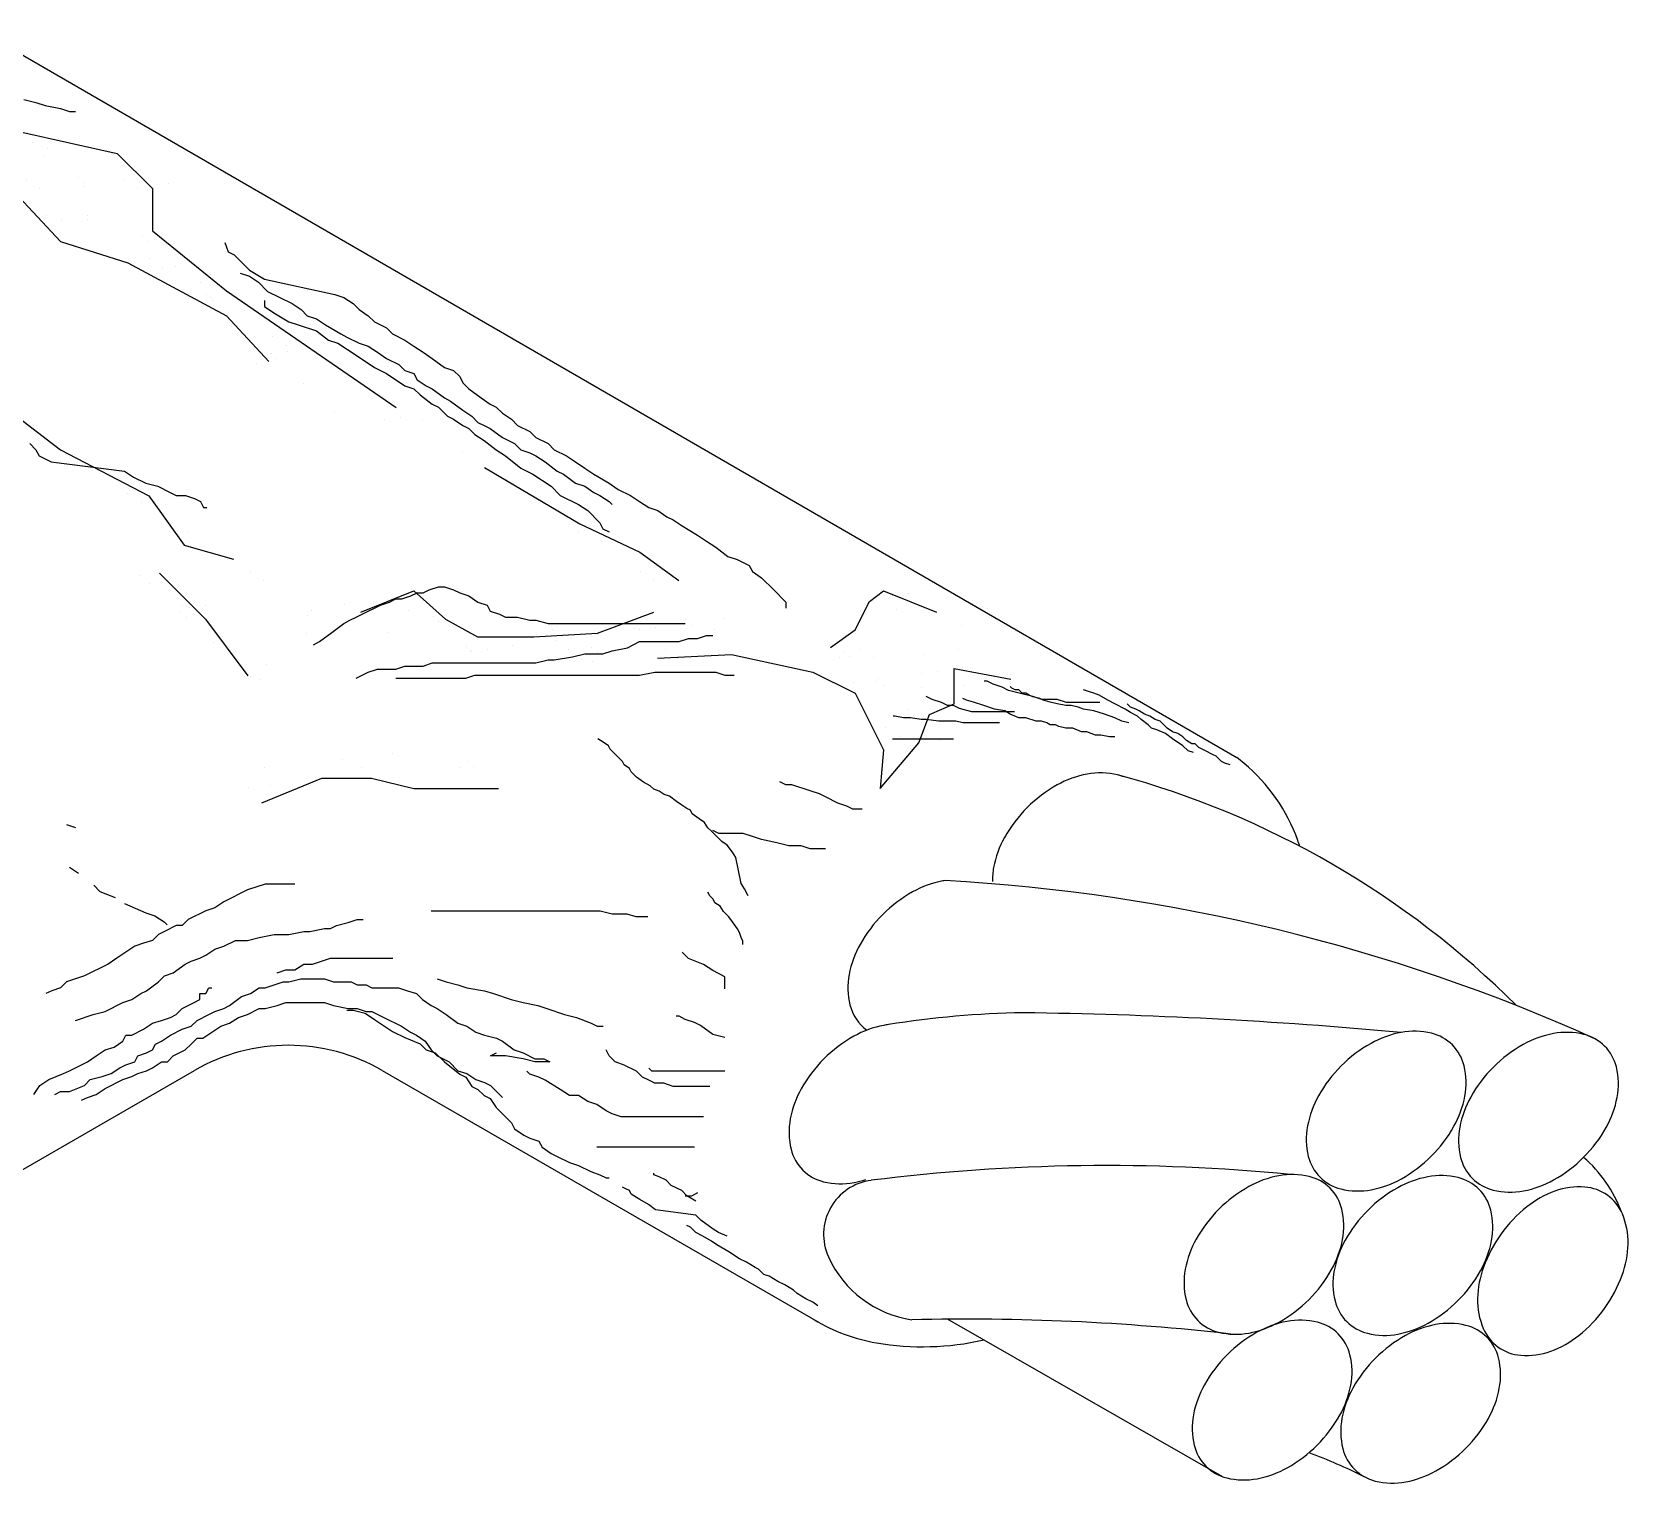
# Model space of a CAD drawing. Extents: x -1836 to 8857, y -4220 to 3051.
# Drawn here: x 7546 to 7607.2, y 2292.6 to 2348.2 of the extents above; entities that cross this region are included whole.
import ezdxf

# ---------------------------------------------------------------- set-up
doc = ezdxf.new("R2010")
doc.units = 0
doc.header["$MEASUREMENT"] = 0
doc.layers.get('0').update_dxf_attribs({"linetype": 'CONTINUOUS'})
doc.layers.add('15', color=1, linetype='CONTINUOUS')

# ---------------------------------------------------------------- blocks, each defined once
blk = doc.blocks.new('*X56')
at = {"color": 0}
for p, q in [((4168.775, -661.019), (4168.775, -661.019)), ((4163.139, -661.42), (4163.139, -661.42)), ((4164.899, -661.1), (4164.899, -661.1)), ((4165.411, -661.256), (4165.411, -661.256)), ((4166.253, -661.414), (4166.253, -661.414)), ((4163.56, -661.688), (4163.56, -661.688)), ((4171.18, -662.576), (4171.18, -662.576)), ((4162.762, -662.774), (4162.762, -662.774)), ((4168.193, -662.65), (4168.193, -662.65)), ((4168.488, -662.931), (4168.488, -662.931)), ((4169.846, -662.752), (4169.846, -662.752)), ((4170.367, -662.683), (4170.367, -662.683)), ((4170.733, -663.097), (4170.733, -663.097)), ((4170.824, -662.897), (4170.824, -662.897)), ((4171.307, -662.644), (4171.307, -662.644)), ((4173.351, -663.064), (4173.351, -663.064)), ((4162.857, -663.216), (4162.857, -663.216)), ((4168.032, -663.195), (4168.032, -663.195)), ((4161.771, -663.815), (4161.771, -663.815)), ((4162.291, -663.746), (4162.291, -663.746)), ((4163.104, -663.639), (4163.104, -663.639)), ((4163.758, -663.686), (4163.758, -663.686)), ((4167.818, -663.775), (4167.818, -663.775)), ((4169.444, -664.087), (4169.444, -664.087)), ((4170.175, -663.912), (4170.175, -663.912)), ((4171.82, -663.809), (4171.82, -663.809)), ((4172.002, -664.099), (4172.002, -664.099)), ((4172.004, -663.978), (4172.004, -663.978)), ((4173.289, -663.907), (4173.289, -663.907)), ((4174.703, -664.002), (4174.703, -664.002)), ((4167.482, -664.187), (4167.482, -664.187)), ((4170.596, -664.181), (4170.596, -664.181)), ((4173.71, -664.175), (4173.71, -664.175)), ((4162.92, -665.143), (4162.92, -665.143)), ((4170.796, -665.024), (4170.796, -665.024)), ((4172.102, -665.044), (4172.102, -665.044)), ((4162.772, -665.165), (4162.772, -665.165)), ((4171.289, -665.151), (4171.289, -665.151)), ((4172.114, -665.148), (4172.114, -665.148)), ((4164.026, -666.107), (4164.026, -666.107)), ((4164.188, -666.144), (4164.188, -666.144)), ((4173.869, -665.687), (4173.869, -665.687)), ((4174.054, -665.856), (4174.054, -665.856)), ((4162.693, -666.283), (4162.693, -666.283)), ((4162.801, -666.442), (4162.801, -666.442)), ((4162.986, -666.611), (4162.986, -666.611)), ((4163.213, -666.214), (4163.213, -666.214)), ((4174.096, -666.411), (4174.096, -666.411)), ((4174.924, -666.653), (4174.924, -666.653)), ((4165.176, -666.696), (4165.176, -666.696)), ((4165.6, -667.036), (4165.6, -667.036)), ((4174.518, -666.679), (4174.518, -666.679)), ((4175.715, -667.157), (4175.715, -667.157)), ((4176.035, -666.93), (4176.035, -666.93)), ((4163.856, -667.408), (4163.856, -667.408)), ((4175.919, -667.566), (4175.919, -667.566)), ((4176.036, -667.647), (4176.036, -667.647)), ((4164.251, -668.071), (4164.251, -668.071)), ((4176.103, -667.734), (4176.103, -667.734)), ((4164.135, -668.682), (4164.135, -668.682)), ((4164.851, -668.32), (4164.851, -668.32)), ((4164.948, -668.575), (4164.948, -668.575)), ((4165.035, -668.489), (4165.035, -668.489)), ((4163.046, -668.996), (4163.046, -668.996)), ((4163.615, -668.75), (4163.615, -668.75)), ((4165.562, -668.932), (4165.562, -668.932)), ((4165.983, -669.201), (4165.983, -669.201)), ((4178.018, -668.909), (4178.018, -668.909)), ((4178.44, -669.178), (4178.44, -669.178)), ((4177.969, -669.444), (4177.969, -669.444)), ((4177.996, -669.446), (4177.996, -669.446)), ((4178.153, -669.613), (4178.153, -669.613)), ((4178.516, -669.378), (4178.516, -669.378)), ((4164.314, -669.998), (4164.314, -669.998)), ((4164.387, -670.173), (4164.387, -670.173)), ((4167.501, -670.168), (4167.501, -670.168)), ((4177.51, -669.749), (4177.51, -669.749)), ((4179.023, -670.41), (4179.023, -670.41)), ((4165.057, -671.15), (4165.057, -671.15)), ((4165.726, -670.89), (4165.726, -670.89)), ((4165.87, -671.043), (4165.87, -671.043)), ((4163.677, -671.71), (4163.677, -671.71)), ((4166.369, -671.436), (4166.369, -671.436)), ((4166.791, -671.705), (4166.791, -671.705)), ((4169.483, -671.43), (4169.483, -671.43)), ((4169.905, -671.699), (4169.905, -671.699)), ((4180.018, -671.322), (4180.018, -671.322)), ((4181.609, -671.56), (4181.609, -671.56)), ((4182.13, -671.491), (4182.13, -671.491)), ((4182.832, -671.59), (4182.832, -671.59)), ((4164.377, -671.925), (4164.377, -671.925)), ((4164.949, -672.042), (4164.949, -672.042)), ((4167.078, -671.827), (4167.078, -671.827)), ((4165.195, -672.677), (4165.195, -672.677)), ((4171.423, -672.666), (4171.423, -672.666)), ((4184.1, -672.592), (4184.1, -672.592)), ((4165.789, -672.817), (4165.789, -672.817)), ((4165.944, -672.954), (4165.944, -672.954)), ((4166.128, -673.123), (4166.128, -673.123)), ((4165.459, -673.686), (4165.459, -673.686)), ((4165.979, -673.617), (4165.979, -673.617)), ((4166.792, -673.51), (4166.792, -673.51)), ((4167.141, -673.754), (4167.141, -673.754)), ((4185.512, -673.484), (4185.512, -673.484)), ((4185.744, -673.605), (4185.744, -673.605)), ((4166.998, -673.92), (4166.998, -673.92)), ((4167.177, -673.94), (4167.177, -673.94)), ((4173.405, -673.929), (4173.405, -673.929)), ((4173.827, -674.197), (4173.827, -674.197)), ((4185.862, -673.906), (4185.862, -673.906)), ((4186.283, -674.175), (4186.283, -674.175)), ((4175.345, -675.165), (4175.345, -675.165)), ((4187.801, -675.142), (4187.801, -675.142)), ((4173.792, -676.552), (4173.792, -676.552)), ((4174.104, -676.799), (4174.104, -676.799)), ((4177.327, -676.427), (4177.327, -676.427)), ((4177.749, -676.696), (4177.749, -676.696)), ((4189.783, -676.405), (4189.783, -676.405)), ((4190.205, -676.673), (4190.205, -676.673)), ((4183.02, -677.371), (4183.02, -677.371)), ((4197.834, -677.191), (4197.834, -677.191)), ((4198.355, -677.123), (4198.355, -677.123)), ((4175.099, -677.711), (4175.099, -677.711)), ((4175.144, -677.489), (4175.144, -677.489)), ((4175.283, -677.88), (4175.283, -677.88)), ((4175.378, -677.558), (4175.378, -677.558)), ((4175.899, -677.49), (4175.899, -677.49)), ((4179.16, -677.8), (4179.16, -677.8)), ((4179.267, -677.663), (4179.267, -677.663)), ((4180.32, -677.468), (4180.32, -677.468)), ((4182.381, -677.657), (4182.381, -677.657)), ((4183.161, -677.834), (4183.161, -677.834)), ((4197.952, -677.629), (4197.952, -677.629)), ((4179.114, -678.394), (4179.114, -678.394)), ((4181.731, -678.36), (4181.731, -678.36)), ((4183.345, -678.003), (4183.345, -678.003)), ((4184.289, -678.372), (4184.289, -678.372)), ((4186.99, -678.275), (4186.99, -678.275)), ((4189.608, -678.242), (4189.608, -678.242)), ((4189.759, -678.254), (4189.759, -678.254)), ((4190.279, -678.186), (4190.279, -678.186)), ((4191.092, -678.079), (4191.092, -678.079)), ((4191.223, -677.957), (4191.223, -677.957)), ((4191.407, -678.126), (4191.407, -678.126)), ((4192.166, -678.254), (4192.166, -678.254)), ((4192.451, -677.9), (4192.451, -677.9)), ((4200.043, -678.136), (4200.043, -678.136)), ((4176.153, -678.677), (4176.153, -678.677)), ((4176.413, -678.491), (4176.413, -678.491)), ((4184.215, -678.8), (4184.215, -678.8)), ((4184.896, -678.895), (4184.896, -678.895)), ((4185.709, -678.787), (4185.709, -678.787)), ((4187.067, -678.609), (4187.067, -678.609)), ((4187.477, -678.914), (4187.477, -678.914)), ((4187.588, -678.54), (4187.588, -678.54)), ((4188.217, -678.834), (4188.217, -678.834)), ((4188.401, -678.433), (4188.401, -678.433)), ((4190.591, -678.909), (4190.591, -678.909)), ((4196.819, -678.897), (4196.819, -678.897)), ((4199.933, -678.892), (4199.933, -678.892)), ((4177.825, -679.383), (4177.825, -679.383)), ((4184.363, -678.92), (4184.363, -678.92)), ((4184.375, -678.963), (4184.375, -678.963)), ((4187.899, -679.183), (4187.899, -679.183)), ((4188.259, -679.277), (4188.259, -679.277)), ((4188.401, -679.003), (4188.401, -679.003)), ((4190.96, -679.179), (4190.96, -679.179)), ((4191.013, -679.177), (4191.013, -679.177)), ((4192.277, -678.923), (4192.277, -678.923)), ((4193.578, -679.146), (4193.578, -679.146)), ((4196.136, -679.158), (4196.136, -679.158)), ((4196.279, -678.957), (4196.279, -678.957)), ((4196.463, -679.126), (4196.463, -679.126)), ((4197.241, -679.166), (4197.241, -679.166)), ((4198.837, -679.061), (4198.837, -679.061)), ((4177.149, -679.589), (4177.149, -679.589)), ((4177.333, -679.758), (4177.333, -679.758)), ((4177.634, -679.851), (4177.634, -679.851)), ((4197.333, -679.923), (4197.333, -679.923)), ((4197.398, -679.838), (4197.398, -679.838)), ((4198.756, -679.659), (4198.756, -679.659)), ((4199.277, -679.59), (4199.277, -679.59)), ((4200.09, -679.483), (4200.09, -679.483)), ((4196.064, -680.013), (4196.064, -680.013)), ((4196.585, -679.945), (4196.585, -679.945)), ((4197.547, -680.05), (4197.547, -680.05)), ((4198.759, -680.133), (4198.759, -680.133)), ((4200.106, -680.062), (4200.106, -680.062)), ((4198.328, -680.835), (4198.328, -680.835)), ((4197.627, -681.402), (4197.627, -681.402)), ((4198.513, -681.004), (4198.513, -681.004)), ((4198.9, -680.988), (4198.9, -680.988)), ((4197.61, -681.977), (4197.61, -681.977)), ((4198.049, -681.67), (4198.049, -681.67)), ((4199.383, -681.801), (4199.383, -681.801)), ((4180.253, -682.433), (4180.253, -682.433)), ((4181.857, -682.214), (4181.857, -682.214)), ((4184.254, -682.468), (4184.254, -682.468)), ((4197.507, -682.413), (4197.507, -682.413)), ((4177.768, -682.677), (4177.768, -682.677)), ((4180.882, -682.671), (4180.882, -682.671)), ((4183.996, -682.666), (4183.996, -682.666)), ((4184.438, -682.637), (4184.438, -682.637)), ((4177.247, -683.311), (4177.247, -683.311)), ((4177.95, -683.236), (4177.95, -683.236))]:
    blk.add_line(p, q, dxfattribs=at)

msp = doc.modelspace()

# ---------------------------------------------------------------- linework, layer by layer
at = {"layer": '15'}
for p, q in [((7544.073, 2348.23), (7592.185, 2320.393)), ((7535.638, 2298.823), (7552.211, 2308.392)), ((7559.411, 2308.392), (7576.165, 2298.719)), ((7591.62, 2292.818), (7581.095, 2298.849))]:
    msp.add_line(p, q, dxfattribs=at)
at = {"layer": '15', "color": 1}
for p, q in [((7545.667, 2345.639), (7546.134, 2345.522)), ((7546.134, 2345.522), (7546.485, 2345.405)), ((7546.485, 2345.405), (7547.07, 2345.288)), ((7547.07, 2345.288), (7547.42, 2345.171)), ((7547.42, 2345.171), (7547.654, 2345.171)), ((7553.382, 2340.147), (7553.499, 2339.797)), ((7553.499, 2339.797), (7553.733, 2339.68)), ((7553.733, 2339.68), (7554.318, 2339.096)), ((7553.967, 2338.979), (7554.318, 2338.862)), ((7554.318, 2339.096), (7554.902, 2338.745)), ((7554.318, 2338.862), (7554.668, 2338.628)), ((7554.668, 2338.628), (7555.019, 2338.278)), ((7554.902, 2338.745), (7557.591, 2338.161)), ((7555.019, 2338.278), (7555.487, 2338.044)), ((7554.902, 2337.927), (7554.902, 2337.693)), ((7554.902, 2337.693), (7555.253, 2337.46)), ((7555.487, 2338.044), (7555.954, 2337.81)), ((7555.954, 2337.81), (7556.305, 2337.577)), ((7557.591, 2338.161), (7557.942, 2338.044)), ((7557.942, 2338.044), (7558.292, 2337.81)), ((7558.292, 2337.81), (7558.526, 2337.577)), ((7555.253, 2337.46), (7555.837, 2337.109)), ((7555.837, 2337.109), (7556.188, 2336.992)), ((7556.305, 2337.577), (7556.539, 2337.343)), ((7556.539, 2337.343), (7556.889, 2337.226)), ((7556.889, 2337.226), (7557.24, 2336.992)), ((7558.526, 2337.577), (7558.877, 2337.343)), ((7558.877, 2337.343), (7559.111, 2337.109)), ((7559.111, 2337.109), (7559.578, 2336.876)), ((7556.188, 2336.992), (7556.889, 2336.759)), ((7556.889, 2336.759), (7557.357, 2336.408)), ((7557.24, 2336.992), (7557.825, 2336.642)), ((7557.357, 2336.408), (7557.708, 2336.291)), ((7557.825, 2336.642), (7558.058, 2336.525)), ((7558.058, 2336.525), (7558.526, 2336.291)), ((7559.578, 2336.876), (7559.812, 2336.642)), ((7559.812, 2336.642), (7560.28, 2336.408)), ((7560.28, 2336.408), (7560.63, 2336.174)), ((7557.708, 2336.291), (7558.409, 2335.824)), ((7558.409, 2335.824), (7559.111, 2335.357)), ((7558.526, 2336.291), (7558.877, 2336.174)), ((7558.877, 2336.174), (7559.227, 2335.941)), ((7559.227, 2335.941), (7559.578, 2335.707)), ((7560.63, 2336.174), (7560.981, 2335.941)), ((7560.981, 2335.941), (7561.332, 2335.707)), ((7559.111, 2335.357), (7559.578, 2335.123)), ((7559.578, 2335.707), (7560.046, 2335.473)), ((7560.046, 2335.473), (7560.28, 2335.24)), ((7560.28, 2335.24), (7560.63, 2335.123)), ((7561.332, 2335.707), (7561.799, 2335.357)), ((7561.799, 2335.357), (7562.15, 2335.24)), ((7562.15, 2335.24), (7562.384, 2335.006)), ((7559.578, 2335.123), (7560.28, 2334.656)), ((7560.28, 2334.656), (7560.63, 2334.539)), ((7560.63, 2335.123), (7560.747, 2334.889)), ((7560.747, 2334.889), (7561.098, 2334.656)), ((7561.098, 2334.656), (7561.332, 2334.539)), ((7562.384, 2335.006), (7562.501, 2334.772)), ((7562.501, 2334.772), (7562.735, 2334.539)), ((7560.63, 2334.539), (7560.864, 2334.305)), ((7560.864, 2334.305), (7561.332, 2333.954)), ((7561.332, 2334.539), (7561.799, 2334.188)), ((7561.332, 2333.954), (7561.566, 2333.838)), ((7561.799, 2334.188), (7562.033, 2334.071)), ((7562.033, 2334.071), (7562.501, 2333.721)), ((7562.735, 2334.539), (7563.202, 2334.188)), ((7563.202, 2334.188), (7563.553, 2333.954)), ((7563.553, 2333.954), (7563.787, 2333.838)), ((7561.566, 2333.838), (7561.916, 2333.487)), ((7561.916, 2333.487), (7562.15, 2333.37)), ((7562.15, 2333.37), (7562.501, 2333.137)), ((7562.501, 2333.721), (7562.851, 2333.487)), ((7562.851, 2333.487), (7563.085, 2333.253)), ((7563.787, 2333.838), (7564.02, 2333.604)), ((7564.02, 2333.604), (7564.371, 2333.37)), ((7564.371, 2333.37), (7564.605, 2333.137)), ((7562.501, 2333.137), (7562.735, 2333.02)), ((7562.735, 2333.02), (7562.968, 2332.786)), ((7562.968, 2332.786), (7563.319, 2332.552)), ((7563.085, 2333.253), (7563.319, 2333.137)), ((7563.319, 2333.137), (7563.553, 2333.02)), ((7563.553, 2333.02), (7564.02, 2332.669)), ((7564.605, 2333.137), (7565.073, 2332.903)), ((7565.073, 2332.903), (7565.306, 2332.669)), ((7545.901, 2332.436), (7546.134, 2332.202)), ((7546.134, 2332.202), (7546.251, 2331.968)), ((7563.319, 2332.552), (7563.787, 2332.202)), ((7563.787, 2332.202), (7564.137, 2331.968)), ((7564.02, 2332.669), (7564.488, 2332.436)), ((7564.488, 2332.436), (7564.722, 2332.202)), ((7564.722, 2332.202), (7565.073, 2332.085)), ((7565.306, 2332.669), (7565.774, 2332.436)), ((7565.774, 2332.436), (7566.008, 2332.202)), ((7566.008, 2332.202), (7566.475, 2331.968)), ((7546.251, 2331.968), (7546.719, 2331.734)), ((7546.719, 2331.734), (7549.525, 2331.384)), ((7564.137, 2331.968), (7564.722, 2331.501)), ((7564.722, 2331.501), (7565.19, 2331.267)), ((7565.073, 2332.085), (7565.306, 2331.968)), ((7565.306, 2331.968), (7565.657, 2331.734)), ((7565.657, 2331.734), (7566.125, 2331.384)), ((7566.475, 2331.968), (7566.826, 2331.734)), ((7566.826, 2331.734), (7567.177, 2331.501)), ((7567.177, 2331.501), (7567.528, 2331.267)), ((7549.525, 2331.384), (7549.875, 2331.15)), ((7549.875, 2331.15), (7550.343, 2330.917)), ((7550.343, 2330.917), (7550.811, 2330.8)), ((7565.19, 2331.267), (7565.891, 2330.8)), ((7566.125, 2331.384), (7566.359, 2331.267)), ((7566.359, 2331.267), (7566.826, 2330.917)), ((7566.826, 2330.917), (7567.177, 2330.8)), ((7567.528, 2331.267), (7568.112, 2330.917)), ((7568.112, 2330.917), (7568.463, 2330.683)), ((7550.811, 2330.8), (7551.278, 2330.566)), ((7551.278, 2330.566), (7551.512, 2330.449)), ((7551.512, 2330.449), (7551.863, 2330.449)), ((7551.863, 2330.449), (7552.213, 2330.332)), ((7552.213, 2330.332), (7552.447, 2330.215)), ((7565.891, 2330.8), (7566.242, 2330.449)), ((7566.242, 2330.449), (7566.943, 2330.099)), ((7567.177, 2330.8), (7567.528, 2330.566)), ((7567.528, 2330.566), (7567.761, 2330.449)), ((7567.761, 2330.449), (7568.112, 2330.215)), ((7568.463, 2330.683), (7568.93, 2330.449)), ((7568.93, 2330.449), (7569.281, 2330.215)), ((7552.447, 2330.215), (7552.564, 2329.982)), ((7552.564, 2329.982), (7552.681, 2329.982)), ((7566.943, 2330.099), (7567.294, 2329.865)), ((7567.294, 2329.865), (7567.761, 2329.398)), ((7568.112, 2330.215), (7568.229, 2330.099)), ((7569.281, 2330.215), (7569.632, 2329.982)), ((7569.632, 2329.982), (7569.983, 2329.865)), ((7569.983, 2329.865), (7570.333, 2329.631)), ((7567.761, 2329.398), (7567.878, 2329.164)), ((7567.878, 2329.164), (7568.112, 2329.047)), ((7570.333, 2329.631), (7570.567, 2329.514)), ((7570.567, 2329.514), (7570.918, 2329.281)), ((7570.918, 2329.281), (7571.502, 2328.93)), ((7571.502, 2328.93), (7571.853, 2328.697)), ((7571.853, 2328.697), (7572.204, 2328.463)), ((7572.204, 2328.463), (7572.671, 2328.112)), ((7572.671, 2328.112), (7573.022, 2327.995)), ((7573.022, 2327.995), (7573.49, 2327.762)), ((7573.49, 2327.762), (7573.606, 2327.528)), ((7573.606, 2327.528), (7573.957, 2327.294)), ((7573.957, 2327.294), (7574.425, 2326.827)), ((7560.163, 2326.477), (7560.513, 2326.593)), ((7560.513, 2326.593), (7560.747, 2326.71)), ((7560.747, 2326.71), (7560.981, 2326.71)), ((7560.981, 2326.71), (7561.215, 2326.827)), ((7561.215, 2326.827), (7561.566, 2326.944)), ((7561.566, 2326.944), (7561.799, 2326.944)), ((7561.799, 2326.944), (7562.15, 2326.827)), ((7562.15, 2326.827), (7562.384, 2326.71)), ((7562.384, 2326.71), (7562.735, 2326.593)), ((7562.735, 2326.593), (7563.085, 2326.36)), ((7574.425, 2326.827), (7574.892, 2326.36)), ((7558.409, 2325.775), (7558.877, 2326.009)), ((7558.877, 2326.009), (7559.111, 2326.126)), ((7559.111, 2326.126), (7559.344, 2326.243)), ((7559.344, 2326.243), (7559.695, 2326.36)), ((7559.695, 2326.36), (7559.929, 2326.477)), ((7559.929, 2326.477), (7560.163, 2326.477)), ((7563.085, 2326.36), (7563.436, 2326.243)), ((7563.436, 2326.243), (7563.553, 2326.009)), ((7563.553, 2326.009), (7563.904, 2325.892)), ((7574.892, 2326.36), (7574.892, 2326.126)), ((7557.474, 2325.191), (7557.942, 2325.542)), ((7557.942, 2325.542), (7558.175, 2325.659)), ((7558.175, 2325.659), (7558.409, 2325.775)), ((7563.904, 2325.892), (7564.137, 2325.775)), ((7564.137, 2325.775), (7564.605, 2325.775)), ((7564.605, 2325.775), (7565.073, 2325.659)), ((7565.073, 2325.659), (7565.306, 2325.659)), ((7565.306, 2325.659), (7565.774, 2325.542)), ((7565.774, 2325.542), (7571.035, 2325.542)), ((7556.773, 2324.724), (7557.006, 2324.841)), ((7557.006, 2324.841), (7557.474, 2325.191)), ((7568.813, 2324.607), (7569.281, 2324.841)), ((7569.281, 2324.841), (7570.801, 2324.841)), ((7570.801, 2324.841), (7571.152, 2324.958)), ((7571.152, 2324.958), (7571.502, 2324.958)), ((7571.502, 2324.958), (7571.853, 2325.074)), ((7571.853, 2325.074), (7572.087, 2325.074)), ((7565.306, 2324.023), (7565.774, 2324.14)), ((7565.774, 2324.14), (7566.008, 2324.14)), ((7566.008, 2324.14), (7566.709, 2324.256)), ((7566.709, 2324.256), (7567.177, 2324.373)), ((7567.177, 2324.373), (7567.878, 2324.373)), ((7567.878, 2324.373), (7568.229, 2324.49)), ((7568.229, 2324.49), (7568.813, 2324.607)), ((7558.409, 2323.439), (7558.877, 2323.672)), ((7558.877, 2323.672), (7559.227, 2323.789)), ((7559.227, 2323.789), (7559.929, 2323.789)), ((7559.929, 2323.789), (7560.28, 2323.906)), ((7560.28, 2323.906), (7560.981, 2323.906)), ((7560.981, 2323.906), (7561.332, 2324.023)), ((7561.332, 2324.023), (7565.306, 2324.023)), ((7562.618, 2323.439), (7562.968, 2323.555)), ((7562.968, 2323.555), (7569.281, 2323.555)), ((7569.281, 2323.555), (7569.866, 2323.672)), ((7569.866, 2323.672), (7572.204, 2323.672)), ((7572.204, 2323.672), (7572.554, 2323.555)), ((7572.554, 2323.555), (7572.905, 2323.555)), ((7559.929, 2323.439), (7562.618, 2323.439)), ((7582.608, 2323.322), (7582.491, 2323.322)), ((7582.842, 2323.205), (7582.608, 2323.322)), ((7583.192, 2323.088), (7582.842, 2323.205)), ((7583.426, 2322.971), (7583.192, 2323.088)), ((7583.894, 2322.854), (7583.426, 2322.971)), ((7583.556, 2323.059), (7583.489, 2323.126)), ((7583.69, 2322.992), (7583.556, 2323.059)), ((7583.824, 2322.992), (7583.69, 2322.992)), ((7583.958, 2322.858), (7583.824, 2322.992)), ((7586.503, 2322.925), (7586.302, 2322.992)), ((7586.704, 2322.858), (7586.503, 2322.925)), ((7580.504, 2322.621), (7580.27, 2322.738)), ((7580.854, 2322.504), (7580.504, 2322.621)), ((7581.088, 2322.387), (7580.854, 2322.504)), ((7581.322, 2322.387), (7581.088, 2322.387)), ((7581.556, 2322.27), (7581.322, 2322.387)), ((7581.815, 2322.591), (7581.681, 2322.658)), ((7582.083, 2322.524), (7581.815, 2322.591)), ((7582.485, 2322.39), (7582.083, 2322.524)), ((7582.887, 2322.256), (7582.485, 2322.39)), ((7584.361, 2322.738), (7583.894, 2322.854)), ((7584.092, 2322.858), (7583.958, 2322.858)), ((7584.226, 2322.791), (7584.092, 2322.858)), ((7584.36, 2322.724), (7584.226, 2322.791)), ((7584.628, 2322.658), (7584.36, 2322.724)), ((7584.712, 2322.621), (7584.361, 2322.738)), ((7584.762, 2322.591), (7584.628, 2322.658)), ((7585.297, 2322.621), (7584.712, 2322.621)), ((7585.03, 2322.524), (7584.762, 2322.591)), ((7585.298, 2322.457), (7585.03, 2322.524)), ((7585.647, 2322.504), (7585.297, 2322.621)), ((7585.632, 2322.39), (7585.298, 2322.457)), ((7585.833, 2322.39), (7585.632, 2322.39)), ((7586.933, 2322.504), (7585.647, 2322.504)), ((7586.101, 2322.323), (7585.833, 2322.39)), ((7586.302, 2322.256), (7586.101, 2322.323)), ((7586.905, 2322.791), (7586.704, 2322.858)), ((7587.24, 2322.591), (7586.905, 2322.791)), ((7587.508, 2322.457), (7587.24, 2322.591)), ((7587.909, 2322.256), (7587.508, 2322.457)), ((7588.11, 2322.323), (7587.976, 2322.457)), ((7588.311, 2322.256), (7588.11, 2322.323)), ((7579.069, 2321.988), (7579.002, 2321.988)), ((7579.404, 2321.921), (7579.069, 2321.988)), ((7579.672, 2321.921), (7579.404, 2321.921)), ((7580.074, 2321.854), (7579.672, 2321.921)), ((7580.275, 2321.854), (7580.074, 2321.854)), ((7580.744, 2321.787), (7580.275, 2321.854)), ((7581.413, 2321.787), (7580.744, 2321.787)), ((7581.681, 2321.72), (7581.413, 2321.787)), ((7582.023, 2322.153), (7581.556, 2322.27)), ((7583.088, 2321.72), (7581.681, 2321.72)), ((7583.66, 2322.153), (7582.023, 2322.153)), ((7583.288, 2322.189), (7582.887, 2322.256)), ((7583.489, 2322.055), (7583.288, 2322.189)), ((7583.824, 2321.921), (7583.489, 2322.055)), ((7584.092, 2321.921), (7583.824, 2321.921)), ((7584.494, 2321.787), (7584.092, 2321.921)), ((7584.695, 2321.787), (7584.494, 2321.787)), ((7584.896, 2321.72), (7584.695, 2321.787)), ((7585.03, 2321.653), (7584.896, 2321.72)), ((7586.704, 2322.189), (7586.302, 2322.256)), ((7587.106, 2322.055), (7586.704, 2322.189)), ((7587.508, 2321.921), (7587.106, 2322.055)), ((7587.775, 2321.787), (7587.508, 2321.921)), ((7588.043, 2321.72), (7587.775, 2321.787)), ((7588.11, 2322.122), (7587.909, 2322.256)), ((7588.378, 2321.988), (7588.11, 2322.122)), ((7588.445, 2322.189), (7588.311, 2322.256)), ((7588.512, 2321.854), (7588.378, 2321.988)), ((7588.646, 2322.055), (7588.445, 2322.189)), ((7588.78, 2321.653), (7588.512, 2321.854)), ((7588.847, 2321.988), (7588.646, 2322.055)), ((7589.048, 2321.854), (7588.847, 2321.988)), ((7589.249, 2321.787), (7589.048, 2321.854)), ((7589.517, 2321.52), (7589.249, 2321.787)), ((7567.885, 2320.984), (7567.684, 2321.118)), ((7581.322, 2321.102), (7578.984, 2321.102)), ((7585.231, 2321.653), (7585.03, 2321.653)), ((7585.365, 2321.587), (7585.231, 2321.653)), ((7585.632, 2321.52), (7585.365, 2321.587)), ((7585.9, 2321.52), (7585.632, 2321.52)), ((7586.235, 2321.386), (7585.9, 2321.52)), ((7586.436, 2321.386), (7586.235, 2321.386)), ((7586.771, 2321.252), (7586.436, 2321.386)), ((7586.972, 2321.252), (7586.771, 2321.252)), ((7587.307, 2321.185), (7586.972, 2321.252)), ((7587.508, 2321.185), (7587.307, 2321.185)), ((7588.914, 2321.52), (7588.78, 2321.653)), ((7589.115, 2321.453), (7588.914, 2321.52)), ((7589.45, 2321.319), (7589.115, 2321.453)), ((7589.718, 2321.118), (7589.45, 2321.319)), ((7589.718, 2321.386), (7589.517, 2321.52)), ((7589.919, 2321.319), (7589.718, 2321.386)), ((7590.119, 2320.85), (7589.718, 2321.118)), ((7590.119, 2321.185), (7589.919, 2321.319)), ((7590.253, 2321.051), (7590.119, 2321.185)), ((7568.086, 2320.85), (7567.885, 2320.984)), ((7568.153, 2320.716), (7568.086, 2320.85)), ((7568.354, 2320.516), (7568.153, 2320.716)), ((7568.622, 2320.248), (7568.354, 2320.516)), ((7590.32, 2320.649), (7590.119, 2320.85)), ((7590.454, 2320.917), (7590.253, 2321.051)), ((7590.521, 2320.582), (7590.32, 2320.649)), ((7590.588, 2320.917), (7590.454, 2320.917)), ((7590.722, 2320.783), (7590.588, 2320.917)), ((7590.856, 2320.716), (7590.722, 2320.783)), ((7590.99, 2320.649), (7590.856, 2320.716)), ((7591.258, 2320.516), (7590.99, 2320.649)), ((7591.392, 2320.449), (7591.258, 2320.516)), ((7568.689, 2320.114), (7568.622, 2320.248)), ((7568.89, 2319.98), (7568.689, 2320.114)), ((7568.957, 2319.846), (7568.89, 2319.98)), ((7591.593, 2320.248), (7591.392, 2320.449)), ((7591.727, 2320.181), (7591.593, 2320.248)), ((7591.928, 2320.114), (7591.727, 2320.181)), ((7569.158, 2319.645), (7568.957, 2319.846)), ((7569.426, 2319.445), (7569.158, 2319.645)), ((7569.694, 2319.311), (7569.426, 2319.445)), ((7569.828, 2319.177), (7569.694, 2319.311)), ((7574.892, 2319.349), (7574.659, 2319.466)), ((7575.126, 2319.349), (7574.892, 2319.349)), ((7575.828, 2319.115), (7575.126, 2319.349)), ((7570.028, 2319.11), (7569.828, 2319.177)), ((7570.229, 2318.976), (7570.028, 2319.11)), ((7570.43, 2318.909), (7570.229, 2318.976)), ((7570.698, 2318.708), (7570.43, 2318.909)), ((7570.899, 2318.574), (7570.698, 2318.708)), ((7576.178, 2318.999), (7575.828, 2319.115)), ((7576.412, 2318.882), (7576.178, 2318.999)), ((7576.88, 2318.648), (7576.412, 2318.882)), ((7577.23, 2318.531), (7576.88, 2318.648)), ((7571.1, 2318.441), (7570.899, 2318.574)), ((7571.234, 2318.374), (7571.1, 2318.441)), ((7571.301, 2318.24), (7571.234, 2318.374)), ((7571.569, 2318.039), (7571.301, 2318.24)), ((7571.77, 2317.905), (7571.569, 2318.039)), ((7577.464, 2318.414), (7577.23, 2318.531)), ((7577.815, 2318.414), (7577.464, 2318.414)), ((7547.303, 2317.83), (7547.654, 2317.713)), ((7571.904, 2317.704), (7571.77, 2317.905)), ((7572.038, 2317.57), (7571.904, 2317.704)), ((7572.439, 2317.169), (7572.038, 2317.57)), ((7572.321, 2317.48), (7572.087, 2317.596)), ((7573.256, 2317.48), (7572.321, 2317.48)), ((7573.606, 2317.363), (7573.256, 2317.48)), ((7572.64, 2317.035), (7572.439, 2317.169)), ((7572.841, 2316.767), (7572.64, 2317.035)), ((7573.957, 2317.246), (7573.606, 2317.363)), ((7574.542, 2317.129), (7573.957, 2317.246)), ((7575.009, 2317.012), (7574.542, 2317.129)), ((7575.477, 2317.012), (7575.009, 2317.012)), ((7575.828, 2316.895), (7575.477, 2317.012)), ((7576.412, 2316.895), (7575.828, 2316.895)), ((7547.42, 2316.194), (7547.771, 2315.961)), ((7572.975, 2316.566), (7572.841, 2316.767)), ((7573.176, 2315.562), (7572.975, 2316.566)), ((7548.356, 2315.493), (7548.589, 2315.26)), ((7548.589, 2315.26), (7549.174, 2315.026)), ((7554.243, 2315.314), (7553.334, 2314.859)), ((7554.925, 2315.541), (7554.243, 2315.314)), ((7556.062, 2315.541), (7554.925, 2315.541)), ((7571.971, 2315.094), (7571.904, 2315.228)), ((7572.104, 2314.96), (7571.971, 2315.094)), ((7572.171, 2314.826), (7572.104, 2314.96)), ((7573.31, 2315.361), (7573.176, 2315.562)), ((7573.444, 2315.094), (7573.31, 2315.361)), ((7549.525, 2314.792), (7550.343, 2314.442)), ((7550.343, 2314.442), (7550.694, 2314.325)), ((7552.424, 2314.405), (7552.197, 2314.291)), ((7552.652, 2314.518), (7552.424, 2314.405)), ((7552.993, 2314.632), (7552.652, 2314.518)), ((7553.334, 2314.859), (7552.993, 2314.632)), ((7561.292, 2314.518), (7567.772, 2314.518)), ((7567.772, 2314.518), (7568.227, 2314.405)), ((7568.227, 2314.405), (7568.796, 2314.405)), ((7568.796, 2314.405), (7569.137, 2314.291)), ((7572.372, 2314.692), (7572.171, 2314.826)), ((7572.506, 2314.491), (7572.372, 2314.692)), ((7572.707, 2314.29), (7572.506, 2314.491)), ((7550.694, 2314.325), (7551.044, 2314.091)), ((7551.044, 2314.091), (7551.161, 2313.974)), ((7551.515, 2313.95), (7551.06, 2313.723)), ((7551.742, 2313.95), (7551.515, 2313.95)), ((7551.969, 2314.178), (7551.742, 2313.95)), ((7552.197, 2314.291), (7551.969, 2314.178)), ((7556.631, 2313.723), (7557.199, 2313.837)), ((7557.199, 2313.837), (7557.427, 2313.837)), ((7557.427, 2313.837), (7557.654, 2313.95)), ((7557.654, 2313.95), (7558.109, 2314.064)), ((7558.109, 2314.064), (7558.45, 2314.178)), ((7558.45, 2314.178), (7558.677, 2314.178)), ((7569.137, 2314.291), (7569.592, 2314.291)), ((7572.841, 2314.09), (7572.707, 2314.29)), ((7573.042, 2313.822), (7572.841, 2314.09)), ((7573.109, 2313.688), (7573.042, 2313.822)), ((7549.923, 2313.155), (7549.241, 2312.7)), ((7550.264, 2313.268), (7549.923, 2313.155)), ((7550.605, 2313.382), (7550.264, 2313.268)), ((7550.832, 2313.609), (7550.605, 2313.382)), ((7551.06, 2313.723), (7550.832, 2313.609)), ((7552.993, 2313.041), (7553.334, 2313.155)), ((7553.334, 2313.155), (7553.788, 2313.382)), ((7553.788, 2313.382), (7554.243, 2313.382)), ((7554.243, 2313.382), (7554.698, 2313.496)), ((7554.698, 2313.496), (7555.266, 2313.609)), ((7555.266, 2313.609), (7555.835, 2313.609)), ((7555.835, 2313.609), (7556.403, 2313.723)), ((7556.403, 2313.723), (7556.631, 2313.723)), ((7573.176, 2313.487), (7573.109, 2313.688)), ((7573.243, 2313.353), (7573.176, 2313.487)), ((7573.243, 2313.22), (7573.243, 2313.353)), ((7549.241, 2312.7), (7548.9, 2312.473)), ((7551.856, 2312.473), (7552.083, 2312.587)), ((7552.083, 2312.587), (7552.424, 2312.7)), ((7552.424, 2312.7), (7552.652, 2312.814)), ((7552.652, 2312.814), (7552.993, 2313.041)), ((7556.744, 2312.473), (7557.085, 2312.587)), ((7557.085, 2312.587), (7557.427, 2312.7)), ((7557.427, 2312.7), (7559.814, 2312.7)), ((7571.152, 2312.689), (7570.918, 2312.923)), ((7571.736, 2312.455), (7571.152, 2312.689)), ((7547.99, 2312.019), (7547.308, 2311.791)), ((7548.9, 2312.473), (7547.99, 2312.019)), ((7550.832, 2311.791), (7551.06, 2312.019)), ((7551.06, 2312.019), (7551.401, 2312.132)), ((7551.401, 2312.132), (7551.856, 2312.473)), ((7555.38, 2312.132), (7555.721, 2312.246)), ((7555.721, 2312.246), (7556.062, 2312.246)), ((7555.835, 2311.791), (7556.29, 2311.905)), ((7556.062, 2312.246), (7556.403, 2312.473)), ((7556.29, 2311.905), (7557.199, 2311.905)), ((7556.403, 2312.473), (7556.744, 2312.473)), ((7557.199, 2311.905), (7557.54, 2311.791)), ((7561.519, 2311.905), (7561.861, 2311.791)), ((7572.087, 2312.222), (7571.736, 2312.455)), ((7572.554, 2311.988), (7572.087, 2312.222)), ((7572.554, 2311.521), (7572.554, 2311.988)), ((7546.74, 2311.45), (7546.512, 2311.337)), ((7547.081, 2311.564), (7546.74, 2311.45)), ((7547.308, 2311.791), (7547.081, 2311.564)), ((7549.809, 2311.109), (7550.15, 2311.337)), ((7550.15, 2311.337), (7550.378, 2311.45)), ((7550.378, 2311.45), (7550.832, 2311.791)), ((7552.424, 2311.337), (7552.652, 2311.337)), ((7552.424, 2311.109), (7552.424, 2311.337)), ((7552.652, 2311.337), (7552.765, 2311.564)), ((7552.765, 2311.564), (7552.879, 2311.564)), ((7554.016, 2311.223), (7554.357, 2311.337)), ((7554.357, 2311.337), (7554.698, 2311.564)), ((7554.698, 2311.564), (7554.925, 2311.564)), ((7554.925, 2311.564), (7555.266, 2311.678)), ((7555.266, 2311.678), (7555.608, 2311.791)), ((7555.608, 2311.791), (7555.835, 2311.791)), ((7557.54, 2311.791), (7558.222, 2311.791)), ((7558.222, 2311.791), (7558.45, 2311.678)), ((7558.45, 2311.678), (7558.791, 2311.678)), ((7558.791, 2311.678), (7559.018, 2311.564)), ((7559.018, 2311.564), (7560.041, 2311.564)), ((7560.041, 2311.564), (7560.383, 2311.45)), ((7560.383, 2311.45), (7560.724, 2311.337)), ((7560.724, 2311.337), (7560.951, 2311.109)), ((7561.861, 2311.791), (7562.315, 2311.678)), ((7562.315, 2311.678), (7562.656, 2311.564)), ((7562.656, 2311.564), (7563.338, 2311.45)), ((7563.338, 2311.45), (7563.68, 2311.337)), ((7563.68, 2311.337), (7564.362, 2311.109)), ((7548.786, 2310.655), (7549.468, 2310.996)), ((7549.468, 2310.996), (7549.809, 2311.109)), ((7551.515, 2310.541), (7551.742, 2310.769)), ((7551.742, 2310.769), (7551.969, 2310.882)), ((7551.969, 2310.882), (7552.197, 2310.996)), ((7552.197, 2310.996), (7552.424, 2311.109)), ((7552.993, 2310.655), (7553.334, 2310.769)), ((7553.334, 2310.769), (7553.561, 2310.882)), ((7553.561, 2310.882), (7554.016, 2311.223)), ((7554.243, 2310.541), (7554.698, 2310.769)), ((7554.698, 2310.769), (7554.925, 2310.769)), ((7554.925, 2310.769), (7555.38, 2310.882)), ((7555.38, 2310.882), (7555.721, 2310.996)), ((7555.721, 2310.996), (7557.199, 2310.996)), ((7557.199, 2310.996), (7557.54, 2310.882)), ((7557.54, 2310.882), (7558.109, 2310.769)), ((7558.058, 2310.703), (7558.292, 2310.703)), ((7558.109, 2310.769), (7558.45, 2310.769)), ((7558.292, 2310.703), (7558.76, 2310.586)), ((7558.45, 2310.769), (7558.791, 2310.655)), ((7560.951, 2311.109), (7561.292, 2310.882)), ((7561.292, 2310.882), (7561.519, 2310.769)), ((7561.519, 2310.769), (7561.861, 2310.541)), ((7564.362, 2311.109), (7564.816, 2310.996)), ((7564.816, 2310.996), (7565.385, 2310.882)), ((7565.385, 2310.882), (7565.726, 2310.769)), ((7565.726, 2310.769), (7566.408, 2310.541)), ((7547.649, 2310.314), (7548.331, 2310.541)), ((7548.331, 2310.541), (7548.786, 2310.655)), ((7550.264, 2309.973), (7550.605, 2310.2)), ((7550.605, 2310.2), (7550.946, 2310.314)), ((7550.946, 2310.314), (7551.287, 2310.428)), ((7551.287, 2310.428), (7551.515, 2310.541)), ((7551.742, 2309.973), (7552.083, 2310.087)), ((7552.083, 2310.087), (7552.31, 2310.314)), ((7552.31, 2310.314), (7552.765, 2310.541)), ((7552.538, 2309.632), (7553.22, 2310.087)), ((7552.765, 2310.541), (7552.993, 2310.655)), ((7553.22, 2310.087), (7553.561, 2310.2)), ((7553.561, 2310.2), (7553.902, 2310.428)), ((7553.902, 2310.428), (7554.243, 2310.541)), ((7558.76, 2310.586), (7559.111, 2310.352)), ((7558.791, 2310.655), (7559.018, 2310.655)), ((7559.018, 2310.655), (7559.246, 2310.541)), ((7559.111, 2310.352), (7559.812, 2309.885)), ((7559.246, 2310.541), (7559.473, 2310.428)), ((7559.473, 2310.428), (7559.7, 2310.314)), ((7559.7, 2310.314), (7559.928, 2310.2)), ((7559.928, 2310.2), (7560.155, 2310.087)), ((7560.155, 2310.087), (7560.496, 2309.859)), ((7561.861, 2310.541), (7562.315, 2310.2)), ((7562.315, 2310.2), (7562.656, 2310.087)), ((7562.656, 2310.087), (7562.997, 2309.859)), ((7566.408, 2310.541), (7566.863, 2310.428)), ((7566.863, 2310.428), (7567.431, 2310.2)), ((7567.431, 2310.2), (7567.659, 2310.087)), ((7567.659, 2310.087), (7567.886, 2310.087)), ((7570.801, 2310.469), (7570.684, 2310.469)), ((7571.035, 2310.352), (7570.801, 2310.469)), ((7571.385, 2310.235), (7571.035, 2310.352)), ((7571.619, 2310.118), (7571.385, 2310.235)), ((7572.087, 2309.768), (7571.619, 2310.118)), ((7549.127, 2309.291), (7549.468, 2309.519)), ((7549.468, 2309.519), (7549.582, 2309.746)), ((7549.582, 2309.746), (7549.809, 2309.746)), ((7549.809, 2309.746), (7550.264, 2309.973)), ((7550.719, 2309.405), (7550.946, 2309.519)), ((7550.946, 2309.519), (7551.287, 2309.746)), ((7551.287, 2309.746), (7551.742, 2309.973)), ((7552.083, 2309.405), (7552.31, 2309.632)), ((7552.31, 2309.632), (7552.538, 2309.632)), ((7559.812, 2309.885), (7560.28, 2309.651)), ((7560.28, 2309.651), (7560.864, 2309.417)), ((7560.496, 2309.859), (7560.724, 2309.746)), ((7560.724, 2309.746), (7561.065, 2309.519)), ((7561.065, 2309.519), (7561.292, 2309.178)), ((7562.997, 2309.859), (7563.338, 2309.746)), ((7563.338, 2309.746), (7563.793, 2309.632)), ((7563.793, 2309.632), (7564.021, 2309.519)), ((7564.021, 2309.519), (7564.475, 2309.178)), ((7572.554, 2309.651), (7572.087, 2309.768)), ((7548.104, 2308.723), (7548.445, 2308.95)), ((7548.445, 2308.95), (7548.786, 2309.178)), ((7548.786, 2309.178), (7549.127, 2309.291)), ((7549.923, 2308.723), (7550.037, 2308.95)), ((7550.037, 2308.95), (7550.378, 2309.064)), ((7550.378, 2309.064), (7550.605, 2309.178)), ((7550.605, 2309.178), (7550.719, 2309.405)), ((7551.174, 2308.723), (7551.401, 2308.95)), ((7551.401, 2308.95), (7551.628, 2309.064)), ((7551.628, 2309.064), (7551.856, 2309.178)), ((7551.856, 2309.178), (7552.083, 2309.405)), ((7560.864, 2309.417), (7561.098, 2309.184)), ((7561.098, 2309.184), (7561.449, 2309.067)), ((7561.292, 2309.178), (7561.519, 2308.95)), ((7561.449, 2309.067), (7561.799, 2308.716)), ((7561.519, 2308.95), (7561.974, 2308.723)), ((7563.566, 2308.95), (7563.793, 2309.064)), ((7564.134, 2308.95), (7563.566, 2308.95)), ((7564.816, 2308.837), (7564.134, 2308.95)), ((7564.475, 2309.178), (7564.816, 2309.064)), ((7564.816, 2309.064), (7565.271, 2308.837)), ((7568.112, 2308.95), (7567.995, 2309.184)), ((7568.346, 2308.716), (7568.112, 2308.95)), ((7546.626, 2308.041), (7547.194, 2308.269)), ((7547.194, 2308.269), (7547.422, 2308.382)), ((7547.422, 2308.382), (7547.877, 2308.61)), ((7547.877, 2308.61), (7548.104, 2308.723)), ((7548.672, 2308.155), (7549.013, 2308.269)), ((7549.013, 2308.269), (7549.354, 2308.496)), ((7549.354, 2308.496), (7549.582, 2308.61)), ((7549.582, 2308.61), (7549.923, 2308.723)), ((7549.809, 2308.155), (7550.037, 2308.269)), ((7550.037, 2308.269), (7550.378, 2308.382)), ((7550.378, 2308.382), (7550.605, 2308.496)), ((7550.605, 2308.496), (7550.946, 2308.723)), ((7550.946, 2308.723), (7551.174, 2308.723)), ((7561.799, 2308.716), (7562.384, 2308.249)), ((7561.974, 2308.723), (7562.315, 2308.382)), ((7562.315, 2308.382), (7562.656, 2308.269)), ((7562.384, 2308.249), (7562.618, 2308.132)), ((7562.656, 2308.269), (7562.997, 2308.041)), ((7565.271, 2308.723), (7564.816, 2308.837)), ((7565.073, 2308.249), (7564.956, 2308.366)), ((7565.423, 2308.132), (7565.073, 2308.249)), ((7565.271, 2308.837), (7565.612, 2308.837)), ((7565.84, 2308.723), (7565.271, 2308.723)), ((7565.612, 2308.837), (7565.84, 2308.723)), ((7568.697, 2308.599), (7568.346, 2308.716)), ((7569.164, 2308.366), (7568.697, 2308.599)), ((7569.398, 2308.132), (7569.164, 2308.366)), ((7569.749, 2308.366), (7569.632, 2308.483)), ((7572.554, 2308.366), (7569.749, 2308.366)), ((7546.057, 2307.473), (7546.285, 2307.814)), ((7546.285, 2307.814), (7546.626, 2308.041)), ((7547.422, 2307.587), (7547.99, 2307.814)), ((7547.99, 2307.814), (7548.218, 2308.041)), ((7548.218, 2308.041), (7548.672, 2308.155)), ((7548.445, 2307.473), (7548.786, 2307.7)), ((7548.786, 2307.7), (7549.013, 2307.814)), ((7549.013, 2307.814), (7549.241, 2307.928)), ((7549.241, 2307.928), (7549.468, 2308.041)), ((7549.468, 2308.041), (7549.809, 2308.155)), ((7562.618, 2308.132), (7562.851, 2307.782)), ((7562.851, 2307.782), (7563.085, 2307.665)), ((7562.997, 2308.041), (7563.338, 2307.928)), ((7563.085, 2307.665), (7563.319, 2307.431)), ((7563.338, 2307.928), (7563.566, 2307.814)), ((7563.566, 2307.814), (7563.907, 2307.473)), ((7565.657, 2308.015), (7565.423, 2308.132)), ((7566.242, 2307.665), (7565.657, 2308.015)), ((7566.592, 2307.431), (7566.242, 2307.665)), ((7569.632, 2308.015), (7569.398, 2308.132)), ((7569.866, 2307.898), (7569.632, 2308.015)), ((7570.216, 2307.898), (7569.866, 2307.898)), ((7570.567, 2307.782), (7570.216, 2307.898)), ((7571.97, 2307.782), (7570.567, 2307.782)), ((7546.853, 2307.473), (7547.081, 2307.587)), ((7547.081, 2307.587), (7547.422, 2307.587)), ((7547.877, 2307.246), (7548.104, 2307.36)), ((7548.104, 2307.36), (7548.445, 2307.473)), ((7563.319, 2307.431), (7563.553, 2307.314)), ((7563.553, 2307.314), (7563.787, 2306.964)), ((7563.907, 2307.473), (7564.021, 2307.36)), ((7566.943, 2307.431), (7566.592, 2307.431)), ((7567.294, 2307.197), (7566.943, 2307.431)), ((7567.644, 2307.081), (7567.294, 2307.197)), ((7567.995, 2306.847), (7567.644, 2307.081)), ((7563.787, 2306.964), (7564.02, 2306.73)), ((7564.02, 2306.73), (7564.371, 2306.379)), ((7568.229, 2306.73), (7567.995, 2306.847)), ((7568.58, 2306.613), (7568.229, 2306.73)), ((7571.736, 2306.613), (7568.58, 2306.613)), ((7564.371, 2306.379), (7564.488, 2306.146)), ((7564.488, 2306.146), (7564.839, 2305.912)), ((7564.839, 2305.912), (7565.073, 2305.795)), ((7565.073, 2305.795), (7565.423, 2305.678)), ((7565.423, 2305.678), (7565.54, 2305.445)), ((7565.54, 2305.445), (7565.891, 2305.211)), ((7565.891, 2305.211), (7566.125, 2305.094)), ((7571.385, 2305.445), (7567.644, 2305.445)), ((7566.125, 2305.094), (7566.592, 2304.861)), ((7566.592, 2304.861), (7566.943, 2304.744)), ((7566.943, 2304.744), (7567.411, 2304.51)), ((7567.411, 2304.51), (7567.761, 2304.393)), ((7567.761, 2304.393), (7567.995, 2304.276)), ((7567.995, 2304.276), (7568.112, 2304.276)), ((7569.828, 2304.384), (7569.828, 2304.451)), ((7570.028, 2304.317), (7569.828, 2304.384)), ((7570.296, 2304.183), (7570.028, 2304.317)), ((7570.497, 2303.982), (7570.296, 2304.183)), ((7570.899, 2303.782), (7570.497, 2303.982)), ((7568.756, 2303.848), (7568.622, 2303.915)), ((7568.89, 2303.782), (7568.756, 2303.848)), ((7568.957, 2303.648), (7568.89, 2303.782)), ((7569.158, 2303.514), (7568.957, 2303.648)), ((7569.292, 2303.447), (7569.158, 2303.514)), ((7569.627, 2303.246), (7569.292, 2303.447)), ((7571.1, 2303.581), (7570.899, 2303.782)), ((7571.268, 2303.575), (7571.035, 2303.575)), ((7571.435, 2303.38), (7571.1, 2303.581)), ((7571.502, 2303.692), (7571.268, 2303.575)), ((7569.894, 2303.045), (7569.627, 2303.246)), ((7571.435, 2302.844), (7569.894, 2303.045)), ((7571.636, 2302.644), (7571.435, 2302.844)), ((7571.234, 2302.376), (7571.1, 2302.443)), ((7571.435, 2302.175), (7571.234, 2302.376)), ((7571.703, 2302.041), (7571.435, 2302.175)), ((7572.104, 2302.309), (7571.636, 2302.644)), ((7572.305, 2302.175), (7572.104, 2302.309)), ((7572.64, 2302.041), (7572.305, 2302.175)), ((7572.038, 2301.84), (7571.703, 2302.041)), ((7572.238, 2301.706), (7572.038, 2301.84)), ((7572.707, 2301.439), (7572.238, 2301.706)), ((7573.109, 2301.171), (7572.707, 2301.439)), ((7573.377, 2301.037), (7573.109, 2301.171)), ((7573.712, 2300.836), (7573.377, 2301.037)), ((7573.846, 2300.769), (7573.712, 2300.836)), ((7574.047, 2300.569), (7573.846, 2300.769)), ((7574.248, 2300.502), (7574.047, 2300.569)), ((7574.582, 2300.301), (7574.248, 2300.502)), ((7574.85, 2300.167), (7574.582, 2300.301)), ((7575.185, 2299.966), (7574.85, 2300.167)), ((7575.319, 2299.832), (7575.185, 2299.966)), ((7575.654, 2299.631), (7575.319, 2299.832)), ((7575.922, 2299.498), (7575.654, 2299.631)), ((7576.123, 2299.364), (7575.922, 2299.498))]:
    msp.add_line(p, q, dxfattribs=at)
for points in [[(7542.879, 2344.52), (7542.743, 2342.76), (7545.317, 2342.083), (7547.078, 2340.187), (7549.651, 2339.375), (7553.444, 2337.344), (7555.069, 2335.584)], [(7545.588, 2344.384), (7549.245, 2343.572), (7550.599, 2342.218), (7550.599, 2340.593), (7553.444, 2338.292), (7559.945, 2333.824)], [(7540.847, 2338.157), (7545.317, 2333.554), (7547.078, 2332.2), (7550.464, 2330.44), (7551.819, 2328.545), (7553.715, 2328.003)], [(7563.332, 2331.523), (7566.989, 2329.357), (7569.291, 2328.274), (7570.781, 2327.191)], [(7550.87, 2327.462), (7552.631, 2325.702), (7554.257, 2323.535)], [(7558.591, 2325.972), (7560.623, 2326.785), (7561.842, 2325.702), (7563.061, 2325.025), (7565.228, 2325.025), (7567.666, 2325.16), (7569.833, 2325.972)], [(7576.606, 2324.619), (7577.554, 2325.295), (7578.096, 2326.378), (7578.637, 2326.785), (7580.669, 2325.972)], [(7569.969, 2324.212), (7572.813, 2324.348), (7575.929, 2323.671), (7577.554, 2322.859), (7578.637, 2320.693), (7578.502, 2319.203), (7579.992, 2320.963), (7580.398, 2322.046), (7581.346, 2322.452), (7581.346, 2323.806), (7583.514, 2323.4)], [(7554.798, 2318.662), (7557.101, 2319.609), (7558.997, 2319.609), (7560.623, 2319.203), (7563.874, 2319.203)]]:
    msp.add_lwpolyline(points, dxfattribs=at)
at = {"layer": '15'}
for points in [[(7594.601, 2316.988, 0.005603), (7594.524, 2317.213, 0.132966), (7592.462, 2320.172, 0.01283), (7592.185, 2320.393, 0.106733)], [(7587.861, 2319.649, 0.038246), (7587.614, 2319.73, 0.107017), (7586.447, 2319.761, 0.08098), (7585.294, 2319.343, 0.068936), (7584.147, 2318.475, 0.068936), (7583.278, 2317.328, 0.08098), (7582.859, 2316.175, 0.048292), (7582.811, 2315.646, 0.13731)], [(7580.997, 2315.675, 0.00827), (7580.907, 2315.66, 0.08098), (7579.754, 2315.241, 0.068936), (7578.607, 2314.373, 0.068936), (7577.738, 2313.226, 0.08098), (7577.319, 2312.074, 0.107017), (7577.35, 2310.907, 0.176673), (7577.997, 2309.938, 0.13731)], [(7578.822, 2310.149, 0.015772), (7578.65, 2310.122, 0.08098), (7577.497, 2309.704, 0.068936), (7576.35, 2308.836, 0.068936), (7575.482, 2307.689, 0.08098), (7575.062, 2306.537, 0.107017), (7575.093, 2305.369, 0.13731), (7575.542, 2304.571, 0.13731)], [(7575.542, 2304.571, 0.13731), (7576.341, 2304.121, 0.107017), (7577.508, 2304.09, 0.03026), (7577.955, 2304.203, 0.068936)], [(7575.984, 2298.823, 0.092663), (7578.364, 2297.944, 0.09829), (7582.482, 2298.055, 0.08296)]]:
    msp.add_lwpolyline(points, format="xyb", dxfattribs=at)
for points in [[(7595.376, 2304.297, 0.13731), (7596.175, 2303.847, 0.107017), (7597.342, 2303.816, 0.08098), (7598.495, 2304.235, 0.068936), (7599.642, 2305.103, 0.068936), (7600.511, 2306.249, 0.08098), (7600.93, 2307.402, 0.107017), (7600.899, 2308.569, 0.13731), (7600.45, 2309.368, 0.13731), (7599.651, 2309.818, 0.107017), (7598.484, 2309.849, 0.08098), (7597.331, 2309.43, 0.068936), (7596.184, 2308.563, 0.068936), (7595.316, 2307.416, 0.08098), (7594.897, 2306.263, 0.107017), (7594.927, 2305.096, 0.13731)], [(7601.216, 2304.254, 0.13731), (7602.015, 2303.805, 0.107017), (7603.182, 2303.774, 0.08098), (7604.335, 2304.192, 0.068936), (7605.482, 2305.06, 0.068936), (7606.351, 2306.207, 0.08098), (7606.77, 2307.36, 0.107017), (7606.739, 2308.527, 0.13731), (7606.29, 2309.326, 0.13731), (7605.491, 2309.775, 0.107017), (7604.324, 2309.806, 0.08098), (7603.171, 2309.388, 0.068936), (7602.024, 2308.52, 0.068936), (7601.156, 2307.373, 0.08098), (7600.737, 2306.221, 0.107017), (7600.767, 2305.053, 0.13731)], [(7590.687, 2298.801, 0.13731), (7591.486, 2298.351, 0.107017), (7592.653, 2298.32, 0.08098), (7593.806, 2298.739, 0.068936), (7594.953, 2299.606, 0.068936), (7595.821, 2300.753, 0.08098), (7596.241, 2301.906, 0.107017), (7596.21, 2303.073, 0.13731), (7595.761, 2303.872, 0.13731), (7594.962, 2304.322, 0.107017), (7593.795, 2304.353, 0.08098), (7592.642, 2303.934, 0.068936), (7591.495, 2303.067, 0.068936), (7590.627, 2301.92, 0.08098), (7590.207, 2300.767, 0.107017), (7590.238, 2299.6, 0.13731)], [(7596.399, 2298.758, 0.13731), (7597.198, 2298.309, 0.107017), (7598.365, 2298.277, 0.08098), (7599.518, 2298.696, 0.068936), (7600.665, 2299.564, 0.068936), (7601.534, 2300.711, 0.08098), (7601.953, 2301.863, 0.107017), (7601.922, 2303.031, 0.13731), (7601.473, 2303.829, 0.13731), (7600.674, 2304.279, 0.107017), (7599.507, 2304.31, 0.08098), (7598.354, 2303.892, 0.068936), (7597.207, 2303.024, 0.068936), (7596.339, 2301.877, 0.08098), (7595.92, 2300.724, 0.107017), (7595.95, 2299.557, 0.13731)], [(7602.21, 2297.779, 0.13731), (7603.071, 2297.465, 0.107017), (7604.227, 2297.623, 0.08098), (7605.298, 2298.222, 0.068936), (7606.29, 2299.264, 0.068936), (7606.961, 2300.536, 0.08098), (7607.188, 2301.742, 0.107017), (7606.969, 2302.889, 0.13731), (7606.397, 2303.604, 0.13731), (7605.536, 2303.919, 0.107017), (7604.379, 2303.761, 0.08098), (7603.309, 2303.161, 0.068936), (7602.317, 2302.12, 0.068936), (7601.646, 2300.847, 0.08098), (7601.418, 2299.642, 0.107017), (7601.637, 2298.495, 0.13731)], [(7591.001, 2293.213, 0.13731), (7591.8, 2292.763, 0.107017), (7592.967, 2292.732, 0.08098), (7594.12, 2293.151, 0.068936), (7595.267, 2294.018, 0.068936), (7596.136, 2295.165, 0.08098), (7596.555, 2296.318, 0.107017), (7596.524, 2297.485, 0.13731), (7596.075, 2298.284, 0.13731), (7595.276, 2298.734, 0.107017), (7594.109, 2298.765, 0.08098), (7592.956, 2298.346, 0.068936), (7591.809, 2297.479, 0.068936), (7590.941, 2296.332, 0.08098), (7590.522, 2295.179, 0.107017), (7590.552, 2294.012, 0.13731)], [(7596.698, 2293.091, 0.13731), (7597.496, 2292.642, 0.107017), (7598.663, 2292.611, 0.08098), (7599.817, 2293.029, 0.068936), (7600.964, 2293.897, 0.068936), (7601.832, 2295.044, 0.08098), (7602.251, 2296.197, 0.107017), (7602.221, 2297.364, 0.13731), (7601.772, 2298.163, 0.13731), (7600.973, 2298.612, 0.107017), (7599.806, 2298.643, 0.08098), (7598.653, 2298.225, 0.068936), (7597.505, 2297.357, 0.068936), (7596.637, 2296.21, 0.08098), (7596.218, 2295.057, 0.107017), (7596.248, 2293.89, 0.13731)]]:
    msp.add_lwpolyline(points, format="xyb", close=True, dxfattribs=at)
for centre, radius, start, end in [((7578.649, 2286.605), 34.317, 45.0223, 74.85548), ((7577.172, 2245.751), 70.029, 65.76437, 86.86862), ((7584.438, 2275.787), 34.818, 90.75139, 99.28141), ((7581.718, 2126.998), 183.618, 84.76088, 89.29374), ((7555.811, 2302.157), 7.2, 60, 120), ((7587.202, 2232.485), 72.259, 84.4105, 97.18211), ((7602.227, 2301.245), 5.012, 20.16597, 49.52488), ((7578.429, 2302.102), 2.09, 97.18211, 204.45803), ((7580.336, 2302.97), 4.186, 204.45803, 261.63956), ((7581.788, 2208.483), 90.369, 83.54183, 91.30628), ((7586.373, 2271.07), 24.229, 63.79545, 69.25868)]:
    msp.add_arc(centre, radius, start, end, dxfattribs=at)

# ---------------------------------------------------------------- block references
at = {"layer": '15', "xscale": 1.200000000000728, "yscale": 1.199999999999818, "zscale": 1.2}
msp.add_blockref('*X56', (2541.573, 3139.222), dxfattribs=at)

doc.saveas('drawing.dxf')
